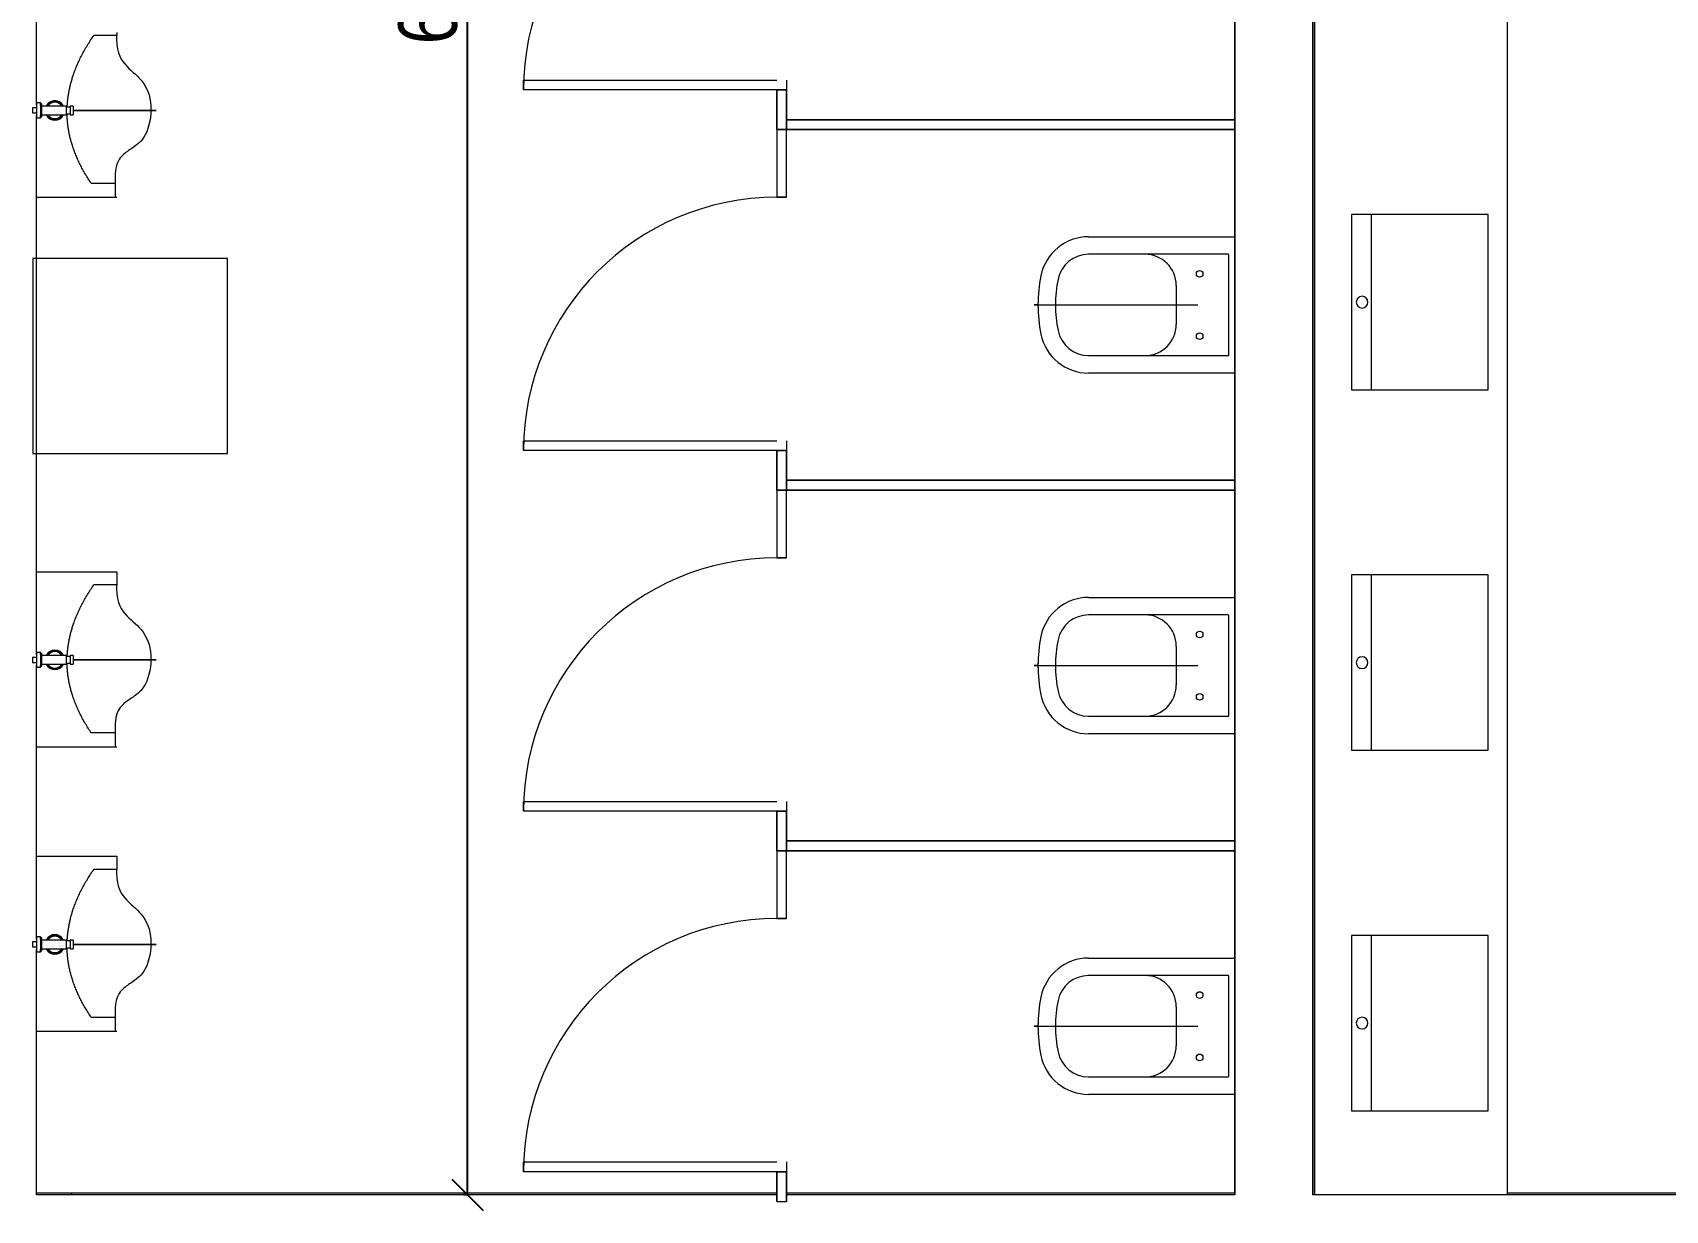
# Model space of a CAD drawing. Header units: millimetres. Extents: x 38 to 139, y 58 to 123.
# Drawn here: x 44.213 to 48.403, y 93.881 to 96.903 of the extents above; entities that cross this region are included whole.
import ezdxf

# ---------------------------------------------------------------- set-up
doc = ezdxf.new("R2010")
doc.units = ezdxf.units.MM
for name, color, linetype, lineweight in [('A-FLORCAM', 7, 'Continuous', 9), ('A-FLOROTM', 7, 'Continuous', 9), ('A-WALL', 7, 'Continuous', 9), ('DIMENSION', 1, 'Continuous', 25), ('P-SANRFIM', 7, 'Continuous', 9), ('S-COLSPRM', 7, 'Continuous', 9)]:
    doc.layers.add(name, color=color, linetype=linetype, lineweight=lineweight)
doc.layers.add('estructura', color=7, linetype='Continuous')
doc.styles.add('ARIALNARROW', font='ARIALN.TTF')
doc.dimstyles.new('C', dxfattribs={"dimscale": 1.5, "dimtxt": 0.15, "dimasz": 0.08, "dimexe": 0.01, "dimexo": 0, "dimgap": 0.025, "dimtad": 1, "dimzin": 0, "dimdsep": 46, "dimtxsty": 'ARIALNARROW', "dimblk": 'OBLIQUE', "dimcen": 0, "dimclrd": 256, "dimclre": 256, "dimclrt": 256, "dimadec": 0, "dimazin": 0, "dimtfac": 1.666667, "dimtofl": 0, "dimtmove": 0, "dimatfit": 0, "dimldrblk": 'OBLIQUE', "dimfxl": 0.1, "dimtolj": 1, "dimtzin": 0, "dimarcsym": 0})

# ---------------------------------------------------------------- blocks, each defined once
blk = doc.blocks.new('_Oblique')
at = {"layer": 'estructura', "color": 0, "lineweight": -2}
blk.add_line((-0.5, -0.5), (0.5, 0.5), dxfattribs=at)
blk = doc.blocks.new('*D20')
at = {"layer": 'Defpoints', "color": 0}
for p in [(45.329364, 100.159709), (45.329364, 100.159709), (45.329364, 93.921209)]:
    blk.add_point(p, dxfattribs=at)
at = {"layer": 'DIMENSION', "lineweight": -2}
for p, q in [((45.329364, 100.159709), (45.319364, 100.159709)), ((45.329364, 93.921209), (45.329364, 100.159709)), ((45.329364, 93.921209), (45.319364, 93.921209))]:
    blk.add_line(p, q, dxfattribs=at)
at = {"layer": 'DIMENSION', "lineweight": -2, "xscale": 0.08, "yscale": 0.08, "zscale": 0.08}
for p, rotation in [((45.329364, 100.159709), 90), ((45.329364, 93.921209), 270)]:
    blk.add_blockref('_Oblique', p, dxfattribs=dict(at, rotation=rotation))
at = {"layer": 'DIMENSION', "insert": (45.227788, 97.040459), "char_height": 0.15, "attachment_point": 5, "rotation": 90, "style": 'ARIALNARROW'}
blk.add_mtext('\\A1;6.24', dxfattribs=at)
blk = doc.blocks.new('*D21')
at = {"layer": 'Defpoints', "color": 0}
for p in [(48.023232, 98.650309), (48.629484, 93.926209), (48.929484, 93.926209)]:
    blk.add_point(p, dxfattribs=at)
at = {"layer": 'DIMENSION', "lineweight": -2}
for p, q in [((48.023232, 98.650309), (48.939484, 98.650309)), ((48.929484, 98.650309), (48.929484, 93.926209)), ((48.629484, 93.926209), (48.939484, 93.926209))]:
    blk.add_line(p, q, dxfattribs=at)
at = {"layer": 'DIMENSION', "lineweight": -2, "xscale": 0.08, "yscale": 0.08, "zscale": 0.08}
for p, rotation in [((48.929484, 98.650309), 90), ((48.929484, 93.926209), 270)]:
    blk.add_blockref('_Oblique', p, dxfattribs=dict(at, rotation=rotation))
at = {"layer": 'DIMENSION', "insert": (48.829184, 96.288259), "char_height": 0.15, "attachment_point": 5, "rotation": 90, "style": 'ARIALNARROW'}
blk.add_mtext('\\A1;4.72', dxfattribs=at)

msp = doc.modelspace()

# ---------------------------------------------------------------- linework, layer by layer
at = {"layer": 'A-FLORCAM', "color": 252}
for p, q in [((47.503232, 98.515309), (47.503232, 93.921209)), ((47.503232, 93.921209), (47.503232, 98.515309)), ((47.998232, 93.921209), (47.998232, 98.520309)), ((47.298232, 96.679909), (47.298232, 97.579909)), ((45.472832, 96.781509), (46.122832, 96.781509)), ((45.472832, 96.756109), (45.472832, 96.781509)), ((46.122832, 96.756109), (45.472832, 96.756109)), ((46.122832, 96.756109), (46.148232, 96.756109)), ((46.122832, 96.654509), (46.122832, 96.756109)), ((46.148232, 96.781509), (46.148232, 96.756109)), ((46.148232, 96.756109), (46.148232, 96.679909)), ((46.148232, 96.679909), (47.298232, 96.679909)), ((47.298232, 96.679909), (47.298232, 96.654509)), ((47.298232, 96.654509), (47.298232, 96.679909)), ((47.298232, 96.654509), (46.122832, 96.654509)), ((46.122832, 96.654509), (46.148232, 96.654509)), ((46.122832, 96.654509), (46.122832, 96.480709)), ((46.148232, 96.480709), (46.148232, 96.654509)), ((47.298232, 95.754509), (47.298232, 96.654509)), ((46.122832, 96.480709), (46.148232, 96.480709)), ((47.948232, 96.436609), (47.598232, 96.436609)), ((47.598232, 96.436609), (47.598232, 95.986609)), ((47.648232, 96.436609), (47.648232, 95.986609)), ((47.948232, 95.986609), (47.948232, 96.436609)), ((47.598232, 95.986609), (47.948232, 95.986609)), ((45.472832, 95.856109), (46.122832, 95.856109)), ((45.472832, 95.830709), (45.472832, 95.856109)), ((46.122832, 95.830709), (45.472832, 95.830709)), ((46.122832, 95.830709), (46.148232, 95.830709)), ((46.122832, 95.729109), (46.122832, 95.830709)), ((46.148232, 95.856109), (46.148232, 95.830709)), ((46.148232, 95.830709), (46.148232, 95.754509)), ((46.148232, 95.754509), (47.298232, 95.754509)), ((47.298232, 95.754509), (47.298232, 95.729109)), ((47.298232, 95.729109), (47.298232, 95.754509)), ((47.298232, 95.729109), (46.122832, 95.729109)), ((46.122832, 95.729109), (46.148232, 95.729109)), ((46.122832, 95.729109), (46.122832, 95.555309)), ((46.148232, 95.555309), (46.148232, 95.729109)), ((47.298232, 94.829109), (47.298232, 95.729109)), ((46.122832, 95.555309), (46.148232, 95.555309)), ((47.948232, 95.51169), (47.598232, 95.51169)), ((47.598232, 95.51169), (47.598232, 95.06169)), ((47.648232, 95.51169), (47.648232, 95.06169)), ((47.948232, 95.06169), (47.948232, 95.51169)), ((47.598232, 95.06169), (47.948232, 95.06169)), ((45.472832, 94.930709), (46.122832, 94.930709)), ((45.472832, 94.905309), (45.472832, 94.930709)), ((46.148232, 94.930709), (46.148232, 94.905309)), ((46.122832, 94.905309), (45.472832, 94.905309)), ((46.122832, 94.905309), (46.148232, 94.905309)), ((46.122832, 94.803709), (46.122832, 94.905309)), ((46.148232, 94.905309), (46.148232, 94.829109)), ((46.148232, 94.829109), (47.298232, 94.829109)), ((47.298232, 94.829109), (47.298232, 94.803709)), ((47.298232, 94.803709), (47.298232, 94.829109)), ((47.298232, 94.803709), (46.122832, 94.803709)), ((46.122832, 94.803709), (46.148232, 94.803709)), ((46.122832, 94.803709), (46.122832, 94.629909)), ((46.148232, 94.629909), (46.148232, 94.803709)), ((47.298232, 93.921209), (47.298232, 94.803709)), ((46.122832, 94.629909), (46.148232, 94.629909)), ((47.948232, 94.586771), (47.598232, 94.586771)), ((47.598232, 94.586771), (47.598232, 94.136771)), ((47.648232, 94.586771), (47.648232, 94.136771)), ((47.948232, 94.136771), (47.948232, 94.586771)), ((47.598232, 94.136771), (47.948232, 94.136771)), ((45.472832, 94.005309), (46.122832, 94.005309)), ((45.472832, 93.979909), (45.472832, 94.005309)), ((46.148232, 94.005309), (46.148232, 93.979909)), ((46.122832, 93.979909), (45.472832, 93.979909)), ((46.122832, 93.979909), (46.148232, 93.979909)), ((46.122832, 93.903709), (46.122832, 93.979909)), ((46.148232, 93.979909), (46.148232, 93.903709))]:
    msp.add_line(p, q, dxfattribs=at)
at = {"layer": 'A-FLORCAM', "color": 252, "lineweight": 18}
for p, q in [((46.122832, 96.756109), (46.148232, 96.756109)), ((46.122832, 96.756109), (46.122832, 96.654509)), ((46.148232, 96.756109), (46.122832, 96.756109)), ((46.148232, 96.654509), (46.148232, 96.756109)), ((46.148232, 96.679909), (46.148232, 96.654509)), ((47.298232, 96.679909), (46.148232, 96.679909)), ((47.298232, 96.654509), (47.298232, 96.679909)), ((46.122832, 96.654509), (46.148232, 96.654509)), ((46.122832, 96.654509), (46.122832, 96.480709)), ((46.148232, 96.654509), (46.122832, 96.654509)), ((46.148232, 96.654509), (47.298232, 96.654509)), ((46.148232, 96.480709), (46.148232, 96.654509)), ((46.148232, 96.480709), (46.122832, 96.480709)), ((46.122832, 96.480709), (46.148232, 96.480709)), ((46.122832, 95.830709), (46.148232, 95.830709)), ((46.122832, 95.830709), (46.122832, 95.729109)), ((46.148232, 95.830709), (46.122832, 95.830709)), ((46.148232, 95.729109), (46.148232, 95.830709)), ((46.148232, 95.754509), (46.148232, 95.729109)), ((47.298232, 95.754509), (46.148232, 95.754509)), ((47.298232, 95.729109), (47.298232, 95.754509)), ((46.122832, 95.729109), (46.148232, 95.729109)), ((46.122832, 95.729109), (46.122832, 95.555309)), ((46.148232, 95.729109), (46.122832, 95.729109)), ((46.148232, 95.729109), (47.298232, 95.729109)), ((46.148232, 95.555309), (46.148232, 95.729109)), ((46.148232, 95.555309), (46.122832, 95.555309)), ((46.122832, 95.555309), (46.148232, 95.555309)), ((46.122832, 94.905309), (46.148232, 94.905309)), ((46.122832, 94.905309), (46.122832, 94.803709)), ((46.148232, 94.905309), (46.122832, 94.905309)), ((46.148232, 94.803709), (46.148232, 94.905309)), ((46.148232, 94.829109), (46.148232, 94.803709)), ((47.298232, 94.829109), (46.148232, 94.829109)), ((47.298232, 94.803709), (47.298232, 94.829109)), ((46.122832, 94.803709), (46.148232, 94.803709)), ((46.122832, 94.803709), (46.122832, 94.629909)), ((46.148232, 94.803709), (46.122832, 94.803709)), ((46.148232, 94.803709), (47.298232, 94.803709)), ((46.148232, 94.629909), (46.148232, 94.803709)), ((46.148232, 94.629909), (46.122832, 94.629909)), ((46.122832, 94.629909), (46.148232, 94.629909)), ((46.122832, 93.979909), (46.148232, 93.979909)), ((46.122832, 93.979909), (46.122832, 93.903709)), ((46.148232, 93.979909), (46.122832, 93.979909)), ((46.148232, 93.903709), (46.148232, 93.979909)), ((46.122832, 93.903709), (46.148232, 93.903709))]:
    msp.add_line(p, q, dxfattribs=at)
at = {"layer": 'A-FLORCAM', "color": 252}
for centre, radius, start, end in [((46.122832, 96.756109), 0.65, 90, 180), ((46.122832, 95.830709), 0.65, 90, 180), ((47.625107, 96.211609), 0.015, 90, 270), ((47.625107, 96.211609), 0.015, 270, 90), ((46.122832, 94.905309), 0.65, 90, 180), ((47.625107, 95.28669), 0.015, 90, 270), ((47.625107, 95.28669), 0.015, 270, 90), ((46.122832, 93.979909), 0.65, 90, 180), ((47.625107, 94.361771), 0.015, 90, 270), ((47.625107, 94.361771), 0.015, 270, 90)]:
    msp.add_arc(centre, radius, start, end, dxfattribs=at)
at = {"layer": 'A-FLOROTM', "color": 252}
for p, q in [((44.223232, 93.926209), (46.122832, 93.926209)), ((44.313382, 93.921209), (44.313382, 93.926209)), ((46.148232, 93.926209), (47.298232, 93.926209)), ((47.998232, 93.926209), (49.260737, 93.926209))]:
    msp.add_line(p, q, dxfattribs=at)
at = {"layer": 'A-WALL', "color": 252, "lineweight": 18}
for p, q in [((47.498232, 93.921209), (47.498232, 98.520309)), ((47.298232, 97.579909), (47.298232, 96.679909)), ((44.223232, 96.71718), (44.223232, 97.284659)), ((44.223232, 96.687021), (44.223232, 96.690239)), ((44.223232, 95.30718), (44.223232, 96.684659)), ((47.298232, 96.654509), (47.298232, 95.754509)), ((47.298232, 95.729109), (47.298232, 94.829109)), ((44.223232, 95.277021), (44.223232, 95.280239)), ((44.223232, 94.579505), (44.223232, 95.274659)), ((47.298232, 94.803709), (47.298232, 93.921209)), ((44.223232, 94.547021), (44.223232, 94.550239)), ((44.223232, 93.921209), (44.223232, 94.544659)), ((46.122832, 93.921209), (44.223232, 93.921209)), ((47.298232, 93.921209), (46.148232, 93.921209)), ((49.260737, 93.921209), (47.498232, 93.921209))]:
    msp.add_line(p, q, dxfattribs=at)
at = {"layer": 'P-SANRFIM', "color": 252}
for p, q in [((44.370679, 96.896758), (44.429628, 96.896758)), ((44.223232, 96.710059), (44.213232, 96.710059)), ((44.213232, 96.710059), (44.213232, 96.706884)), ((44.233232, 96.722759), (44.223232, 96.722759)), ((44.223232, 96.722759), (44.223232, 96.684659)), ((44.223232, 96.71718), (44.223232, 96.722759)), ((44.235827, 96.720164), (44.233232, 96.722759)), ((44.233232, 96.722759), (44.233232, 96.684659)), ((44.233232, 96.71718), (44.233232, 96.722759)), ((44.235827, 96.720164), (44.235827, 96.687255)), ((44.235827, 96.715344), (44.235827, 96.720164)), ((44.299362, 96.714881), (44.235827, 96.714881)), ((44.235827, 96.714881), (44.235827, 96.692538)), ((44.299362, 96.714881), (44.299362, 96.692538)), ((44.309362, 96.712368), (44.299362, 96.712368)), ((44.317232, 96.714881), (44.309362, 96.714881)), ((44.309362, 96.714881), (44.309362, 96.692538)), ((44.317232, 96.714881), (44.317232, 96.692538)), ((44.213232, 96.706884), (44.213232, 96.700534)), ((44.213232, 96.700534), (44.213232, 96.697359)), ((44.213232, 96.697359), (44.223232, 96.697359)), ((44.223232, 96.685703), (44.223232, 96.690239)), ((44.223232, 96.684659), (44.233232, 96.684659)), ((44.233232, 96.703709), (44.235827, 96.703709)), ((44.233232, 96.684659), (44.233232, 96.690239)), ((44.233232, 96.684659), (44.235827, 96.687255)), ((44.235827, 96.692538), (44.299362, 96.692538)), ((44.235827, 96.687255), (44.235827, 96.692074)), ((44.270073, 96.700534), (44.270083, 96.700534)), ((44.2701, 96.706884), (44.270077, 96.706884)), ((44.270083, 96.700534), (44.270114, 96.700534)), ((44.270144, 96.706884), (44.2701, 96.706884)), ((44.283032, 96.700534), (44.282982, 96.700534)), ((44.283003, 96.706884), (44.283046, 96.706884)), ((44.283063, 96.700534), (44.283032, 96.700534)), ((44.283046, 96.706884), (44.283069, 96.706884)), ((44.283073, 96.700534), (44.283063, 96.700534)), ((44.283268, 96.70054), (44.283142, 96.700535)), ((44.2832, 96.706882), (44.283327, 96.706874)), ((44.299362, 96.695051), (44.309362, 96.695051)), ((44.309362, 96.692538), (44.317232, 96.692538)), ((44.317232, 96.703709), (44.327685, 96.703709)), ((44.317232, 96.703709), (44.365287, 96.703709)), ((44.365287, 96.703709), (44.425914, 96.703709)), ((44.425914, 96.703709), (44.520914, 96.703709)), ((44.520914, 96.703709), (44.530604, 96.703709)), ((44.423708, 96.516409), (44.363708, 96.516409)), ((46.923242, 96.379509), (47.113232, 96.379509)), ((47.113232, 96.379509), (47.295232, 96.379509)), ((47.281232, 96.334509), (46.923242, 96.334509)), ((47.283232, 96.076509), (47.283232, 96.332509)), ((47.148232, 96.254509), (47.148232, 96.154509)), ((46.783892, 96.204509), (46.784726, 96.204509)), ((46.783892, 96.204509), (46.784726, 96.204509)), ((46.784727, 96.204509), (46.783893, 96.204509)), ((46.783893, 96.204509), (46.784727, 96.204509)), ((46.784726, 96.204509), (46.785745, 96.204509)), ((46.784726, 96.204509), (46.785745, 96.204509)), ((46.785745, 96.204509), (46.784727, 96.204509)), ((46.784727, 96.204509), (46.785745, 96.204509)), ((46.785745, 96.204509), (46.786947, 96.204509)), ((46.785745, 96.204509), (46.786947, 96.204509)), ((46.786948, 96.204509), (46.785745, 96.204509)), ((46.785745, 96.204509), (46.786948, 96.204509)), ((46.786361, 96.204509), (46.787444, 96.204509)), ((46.786983, 96.204509), (46.786361, 96.204509)), ((46.786947, 96.204509), (46.788333, 96.204509)), ((46.786947, 96.204509), (46.788333, 96.204509)), ((46.788334, 96.204509), (46.786948, 96.204509)), ((46.786948, 96.204509), (46.788334, 96.204509)), ((46.787996, 96.204509), (46.786983, 96.204509)), ((46.787444, 96.204509), (46.788237, 96.204509)), ((46.789606, 96.204509), (46.787996, 96.204509)), ((46.788237, 96.204509), (46.790627, 96.204509)), ((46.788333, 96.204509), (46.789903, 96.204509)), ((46.788333, 96.204509), (46.789903, 96.204509)), ((46.789903, 96.204509), (46.788334, 96.204509)), ((46.788334, 96.204509), (46.789903, 96.204509)), ((46.789903, 96.204509), (46.792151, 96.204509)), ((46.789903, 96.204509), (46.792151, 96.204509)), ((46.792152, 96.204509), (46.789903, 96.204509)), ((46.789903, 96.204509), (46.792152, 96.204509)), ((46.790627, 96.204509), (46.793576, 96.204509)), ((46.791937, 96.204509), (46.791098, 96.204509)), ((46.79296, 96.204509), (46.791937, 96.204509)), ((46.792151, 96.204509), (46.795091, 96.204509)), ((46.794169, 96.204509), (46.79296, 96.204509)), ((46.795091, 96.204509), (46.798705, 96.204509)), ((46.798705, 96.204509), (46.802976, 96.204509)), ((46.802976, 96.204509), (46.807887, 96.204509)), ((46.807887, 96.204509), (46.81342, 96.204509)), ((46.81342, 96.204509), (46.81953, 96.204509)), ((46.81953, 96.204509), (46.826161, 96.204509)), ((46.826161, 96.204509), (46.833282, 96.204509)), ((46.833282, 96.204509), (46.84086, 96.204509)), ((46.84086, 96.204509), (46.848863, 96.204509)), ((46.848863, 96.204509), (46.857258, 96.204509)), ((46.857258, 96.204509), (46.865975, 96.204509)), ((46.865975, 96.204509), (46.874937, 96.204509)), ((46.874937, 96.204509), (46.884102, 96.204509)), ((46.874937, 96.204509), (46.884102, 96.204509)), ((46.884102, 96.204509), (46.893431, 96.204509)), ((46.893431, 96.204509), (46.902883, 96.204509)), ((46.902883, 96.204509), (46.912418, 96.204509)), ((46.912418, 96.204509), (47.102408, 96.204509)), ((47.102408, 96.204509), (47.172407, 96.204509)), ((47.172407, 96.204509), (47.175205, 96.204509)), ((47.175205, 96.204509), (47.177971, 96.204509)), ((47.177971, 96.204509), (47.18069, 96.204509)), ((47.18069, 96.204509), (47.183346, 96.204509)), ((47.183346, 96.204509), (47.185924, 96.204509)), ((47.185924, 96.204509), (47.188408, 96.204509)), ((47.188408, 96.204509), (47.190769, 96.204509)), ((47.190769, 96.204509), (47.192982, 96.204509)), ((47.192982, 96.204509), (47.195035, 96.204509)), ((47.195035, 96.204509), (47.196916, 96.204509)), ((47.196916, 96.204509), (47.198615, 96.204509)), ((47.198615, 96.204509), (47.20012, 96.204509)), ((47.20012, 96.204509), (47.201406, 96.204509)), ((47.201406, 96.204509), (47.202469, 96.204509)), ((47.202469, 96.204509), (47.203305, 96.204509)), ((46.923242, 96.074509), (47.281232, 96.074509)), ((47.113232, 96.029509), (46.923242, 96.029509)), ((47.295232, 96.029509), (47.113232, 96.029509)), ((44.223232, 95.51996), (44.429628, 95.51996)), ((44.429628, 95.51996), (44.429628, 95.493209)), ((44.370679, 95.486758), (44.429628, 95.486758)), ((46.923242, 95.454109), (47.113232, 95.454109)), ((47.113232, 95.454109), (47.295232, 95.454109)), ((47.281232, 95.409109), (46.923242, 95.409109)), ((47.283232, 95.151109), (47.283232, 95.407109)), ((47.148232, 95.329109), (47.148232, 95.229109)), ((44.223232, 95.300059), (44.213232, 95.300059)), ((44.213232, 95.300059), (44.213232, 95.296884)), ((44.213232, 95.296884), (44.213232, 95.290534)), ((44.213232, 95.290534), (44.213232, 95.287359)), ((44.213232, 95.287359), (44.223232, 95.287359)), ((44.233232, 95.312759), (44.223232, 95.312759)), ((44.223232, 95.312759), (44.223232, 95.274659)), ((44.223232, 95.30718), (44.223232, 95.312759)), ((44.235827, 95.310164), (44.233232, 95.312759)), ((44.233232, 95.312759), (44.233232, 95.274659)), ((44.233232, 95.30718), (44.233232, 95.312759)), ((44.233232, 95.293709), (44.235827, 95.293709)), ((44.235827, 95.310164), (44.235827, 95.277255)), ((44.235827, 95.305344), (44.235827, 95.310164)), ((44.299362, 95.304881), (44.235827, 95.304881)), ((44.235827, 95.304881), (44.235827, 95.282538)), ((44.270073, 95.290534), (44.270083, 95.290534)), ((44.2701, 95.296884), (44.270077, 95.296884)), ((44.270083, 95.290534), (44.270114, 95.290534)), ((44.270144, 95.296884), (44.2701, 95.296884)), ((44.283032, 95.290534), (44.282982, 95.290534)), ((44.283003, 95.296884), (44.283046, 95.296884)), ((44.283063, 95.290534), (44.283032, 95.290534)), ((44.283046, 95.296884), (44.283069, 95.296884)), ((44.283073, 95.290534), (44.283063, 95.290534)), ((44.283268, 95.29054), (44.283142, 95.290535)), ((44.2832, 95.296882), (44.283327, 95.296874)), ((44.299362, 95.304881), (44.299362, 95.282538)), ((44.309362, 95.302368), (44.299362, 95.302368)), ((44.299362, 95.285051), (44.309362, 95.285051)), ((44.317232, 95.304881), (44.309362, 95.304881)), ((44.309362, 95.304881), (44.309362, 95.282538)), ((44.317232, 95.304881), (44.317232, 95.282538)), ((44.317232, 95.293709), (44.327685, 95.293709)), ((44.317232, 95.293709), (44.365287, 95.293709)), ((44.365287, 95.293709), (44.425914, 95.293709)), ((44.425914, 95.293709), (44.520914, 95.293709)), ((44.520914, 95.293709), (44.530604, 95.293709)), ((44.223232, 95.275703), (44.223232, 95.280239)), ((44.223232, 95.274659), (44.233232, 95.274659)), ((44.233232, 95.274659), (44.233232, 95.280239)), ((44.233232, 95.274659), (44.235827, 95.277255)), ((44.235827, 95.282538), (44.299362, 95.282538)), ((44.235827, 95.277255), (44.235827, 95.282074)), ((44.309362, 95.282538), (44.317232, 95.282538)), ((46.783892, 95.279109), (46.784726, 95.279109)), ((46.783892, 95.279109), (46.784726, 95.279109)), ((46.784727, 95.279109), (46.783893, 95.279109)), ((46.783893, 95.279109), (46.784727, 95.279109)), ((46.784726, 95.279109), (46.785745, 95.279109)), ((46.784726, 95.279109), (46.785745, 95.279109)), ((46.785745, 95.279109), (46.784727, 95.279109)), ((46.784727, 95.279109), (46.785745, 95.279109)), ((46.785745, 95.279109), (46.786947, 95.279109)), ((46.785745, 95.279109), (46.786947, 95.279109)), ((46.786948, 95.279109), (46.785745, 95.279109)), ((46.785745, 95.279109), (46.786948, 95.279109)), ((46.786361, 95.279109), (46.787444, 95.279109)), ((46.786983, 95.279109), (46.786361, 95.279109)), ((46.786947, 95.279109), (46.788333, 95.279109)), ((46.786947, 95.279109), (46.788333, 95.279109)), ((46.788334, 95.279109), (46.786948, 95.279109)), ((46.786948, 95.279109), (46.788334, 95.279109)), ((46.787996, 95.279109), (46.786983, 95.279109)), ((46.787444, 95.279109), (46.788237, 95.279109)), ((46.789606, 95.279109), (46.787996, 95.279109)), ((46.788237, 95.279109), (46.790627, 95.279109)), ((46.788333, 95.279109), (46.789903, 95.279109)), ((46.788333, 95.279109), (46.789903, 95.279109)), ((46.789903, 95.279109), (46.788334, 95.279109)), ((46.788334, 95.279109), (46.789903, 95.279109)), ((46.789903, 95.279109), (46.792151, 95.279109)), ((46.789903, 95.279109), (46.792151, 95.279109)), ((46.792152, 95.279109), (46.789903, 95.279109)), ((46.789903, 95.279109), (46.792152, 95.279109)), ((46.790627, 95.279109), (46.793576, 95.279109)), ((46.791937, 95.279109), (46.791098, 95.279109)), ((46.79296, 95.279109), (46.791937, 95.279109)), ((46.792151, 95.279109), (46.795091, 95.279109)), ((46.794169, 95.279109), (46.79296, 95.279109)), ((46.795091, 95.279109), (46.798705, 95.279109)), ((46.798705, 95.279109), (46.802976, 95.279109)), ((46.802976, 95.279109), (46.807887, 95.279109)), ((46.807887, 95.279109), (46.81342, 95.279109)), ((46.81342, 95.279109), (46.81953, 95.279109)), ((46.81953, 95.279109), (46.826161, 95.279109)), ((46.826161, 95.279109), (46.833282, 95.279109)), ((46.833282, 95.279109), (46.84086, 95.279109)), ((46.84086, 95.279109), (46.848863, 95.279109)), ((46.848863, 95.279109), (46.857258, 95.279109)), ((46.857258, 95.279109), (46.865975, 95.279109)), ((46.865975, 95.279109), (46.874937, 95.279109)), ((46.874937, 95.279109), (46.884102, 95.279109)), ((46.874937, 95.279109), (46.884102, 95.279109)), ((46.884102, 95.279109), (46.893431, 95.279109)), ((46.893431, 95.279109), (46.902883, 95.279109)), ((46.902883, 95.279109), (46.912418, 95.279109)), ((46.912418, 95.279109), (47.102408, 95.279109)), ((47.102408, 95.279109), (47.172407, 95.279109)), ((47.172407, 95.279109), (47.175205, 95.279109)), ((47.175205, 95.279109), (47.177971, 95.279109)), ((47.177971, 95.279109), (47.18069, 95.279109)), ((47.18069, 95.279109), (47.183346, 95.279109)), ((47.183346, 95.279109), (47.185924, 95.279109)), ((47.185924, 95.279109), (47.188408, 95.279109)), ((47.188408, 95.279109), (47.190769, 95.279109)), ((47.190769, 95.279109), (47.192982, 95.279109)), ((47.192982, 95.279109), (47.195035, 95.279109)), ((47.195035, 95.279109), (47.196916, 95.279109)), ((47.196916, 95.279109), (47.198615, 95.279109)), ((47.198615, 95.279109), (47.20012, 95.279109)), ((47.20012, 95.279109), (47.201406, 95.279109)), ((47.201406, 95.279109), (47.202469, 95.279109)), ((47.202469, 95.279109), (47.203305, 95.279109)), ((46.923242, 95.149109), (47.281232, 95.149109)), ((44.423708, 95.106409), (44.363708, 95.106409)), ((47.113232, 95.104109), (46.923242, 95.104109)), ((47.295232, 95.104109), (47.113232, 95.104109)), ((44.223232, 94.78996), (44.429628, 94.78996)), ((44.429628, 94.78996), (44.429628, 94.763209)), ((44.370679, 94.756758), (44.429628, 94.756758)), ((44.233232, 94.582759), (44.223232, 94.582759)), ((44.223232, 94.582759), (44.223232, 94.544659)), ((44.223232, 94.57718), (44.223232, 94.582759)), ((44.235827, 94.580164), (44.233232, 94.582759)), ((44.233232, 94.582759), (44.233232, 94.544659)), ((44.233232, 94.57718), (44.233232, 94.582759)), ((44.235827, 94.580164), (44.235827, 94.547255)), ((44.235827, 94.575344), (44.235827, 94.580164)), ((44.299362, 94.574881), (44.235827, 94.574881)), ((44.235827, 94.574881), (44.235827, 94.552538)), ((44.299362, 94.574881), (44.299362, 94.552538)), ((44.309362, 94.572368), (44.299362, 94.572368)), ((44.317232, 94.574881), (44.309362, 94.574881)), ((44.309362, 94.574881), (44.309362, 94.552538)), ((44.317232, 94.574881), (44.317232, 94.552538)), ((44.223232, 94.570059), (44.213232, 94.570059)), ((44.213232, 94.570059), (44.213232, 94.566884)), ((44.213232, 94.566884), (44.213232, 94.560534)), ((44.213232, 94.560534), (44.213232, 94.557359)), ((44.213232, 94.557359), (44.223232, 94.557359)), ((44.223232, 94.545703), (44.223232, 94.550239)), ((44.223232, 94.544659), (44.233232, 94.544659)), ((44.233232, 94.563709), (44.235827, 94.563709)), ((44.233232, 94.544659), (44.233232, 94.550239)), ((44.233232, 94.544659), (44.235827, 94.547255)), ((44.235827, 94.552538), (44.299362, 94.552538)), ((44.235827, 94.547255), (44.235827, 94.552074)), ((44.270073, 94.560534), (44.270083, 94.560534)), ((44.2701, 94.566884), (44.270077, 94.566884)), ((44.270083, 94.560534), (44.270114, 94.560534)), ((44.270144, 94.566884), (44.2701, 94.566884)), ((44.283032, 94.560534), (44.282982, 94.560534)), ((44.283003, 94.566884), (44.283046, 94.566884)), ((44.283063, 94.560534), (44.283032, 94.560534)), ((44.283046, 94.566884), (44.283069, 94.566884)), ((44.283073, 94.560534), (44.283063, 94.560534)), ((44.283268, 94.56054), (44.283142, 94.560535)), ((44.2832, 94.566882), (44.283327, 94.566874)), ((44.299362, 94.555051), (44.309362, 94.555051)), ((44.309362, 94.552538), (44.317232, 94.552538)), ((44.317232, 94.563709), (44.327685, 94.563709)), ((44.317232, 94.563709), (44.365287, 94.563709)), ((44.365287, 94.563709), (44.425914, 94.563709)), ((44.425914, 94.563709), (44.520914, 94.563709)), ((44.520914, 94.563709), (44.530604, 94.563709)), ((46.923242, 94.528709), (47.113232, 94.528709)), ((47.113232, 94.528709), (47.295232, 94.528709)), ((47.281232, 94.483709), (46.923242, 94.483709)), ((47.283232, 94.225709), (47.283232, 94.481709)), ((47.148232, 94.403709), (47.148232, 94.303709)), ((44.423708, 94.376409), (44.363708, 94.376409)), ((46.783892, 94.353709), (46.784726, 94.353709)), ((46.783892, 94.353709), (46.784726, 94.353709)), ((46.784727, 94.353709), (46.783893, 94.353709)), ((46.783893, 94.353709), (46.784727, 94.353709)), ((46.784726, 94.353709), (46.785745, 94.353709)), ((46.784726, 94.353709), (46.785745, 94.353709)), ((46.785745, 94.353709), (46.784727, 94.353709)), ((46.784727, 94.353709), (46.785745, 94.353709)), ((46.785745, 94.353709), (46.786947, 94.353709)), ((46.785745, 94.353709), (46.786947, 94.353709)), ((46.786948, 94.353709), (46.785745, 94.353709)), ((46.785745, 94.353709), (46.786948, 94.353709)), ((46.786361, 94.353709), (46.787444, 94.353709)), ((46.786983, 94.353709), (46.786361, 94.353709)), ((46.786947, 94.353709), (46.788333, 94.353709)), ((46.786947, 94.353709), (46.788333, 94.353709)), ((46.788334, 94.353709), (46.786948, 94.353709)), ((46.786948, 94.353709), (46.788334, 94.353709)), ((46.787996, 94.353709), (46.786983, 94.353709)), ((46.787444, 94.353709), (46.788237, 94.353709)), ((46.789606, 94.353709), (46.787996, 94.353709)), ((46.788237, 94.353709), (46.790627, 94.353709)), ((46.788333, 94.353709), (46.789903, 94.353709)), ((46.788333, 94.353709), (46.789903, 94.353709)), ((46.789903, 94.353709), (46.788334, 94.353709)), ((46.788334, 94.353709), (46.789903, 94.353709)), ((46.789903, 94.353709), (46.792151, 94.353709)), ((46.789903, 94.353709), (46.792151, 94.353709)), ((46.792152, 94.353709), (46.789903, 94.353709)), ((46.789903, 94.353709), (46.792152, 94.353709)), ((46.790627, 94.353709), (46.793576, 94.353709)), ((46.791937, 94.353709), (46.791098, 94.353709)), ((46.79296, 94.353709), (46.791937, 94.353709)), ((46.792151, 94.353709), (46.795091, 94.353709)), ((46.794169, 94.353709), (46.79296, 94.353709)), ((46.795091, 94.353709), (46.798705, 94.353709)), ((46.798705, 94.353709), (46.802976, 94.353709)), ((46.802976, 94.353709), (46.807887, 94.353709)), ((46.807887, 94.353709), (46.81342, 94.353709)), ((46.81342, 94.353709), (46.81953, 94.353709)), ((46.81953, 94.353709), (46.826161, 94.353709)), ((46.826161, 94.353709), (46.833282, 94.353709)), ((46.833282, 94.353709), (46.84086, 94.353709)), ((46.84086, 94.353709), (46.848863, 94.353709)), ((46.848863, 94.353709), (46.857258, 94.353709)), ((46.857258, 94.353709), (46.865975, 94.353709)), ((46.865975, 94.353709), (46.874937, 94.353709)), ((46.874937, 94.353709), (46.884102, 94.353709)), ((46.874937, 94.353709), (46.884102, 94.353709)), ((46.884102, 94.353709), (46.893431, 94.353709)), ((46.893431, 94.353709), (46.902883, 94.353709)), ((46.902883, 94.353709), (46.912418, 94.353709)), ((46.912418, 94.353709), (47.102408, 94.353709)), ((47.102408, 94.353709), (47.172407, 94.353709)), ((47.172407, 94.353709), (47.175205, 94.353709)), ((47.175205, 94.353709), (47.177971, 94.353709)), ((47.177971, 94.353709), (47.18069, 94.353709)), ((47.18069, 94.353709), (47.183346, 94.353709)), ((47.183346, 94.353709), (47.185924, 94.353709)), ((47.185924, 94.353709), (47.188408, 94.353709)), ((47.188408, 94.353709), (47.190769, 94.353709)), ((47.190769, 94.353709), (47.192982, 94.353709)), ((47.192982, 94.353709), (47.195035, 94.353709)), ((47.195035, 94.353709), (47.196916, 94.353709)), ((47.196916, 94.353709), (47.198615, 94.353709)), ((47.198615, 94.353709), (47.20012, 94.353709)), ((47.20012, 94.353709), (47.201406, 94.353709)), ((47.201406, 94.353709), (47.202469, 94.353709)), ((47.202469, 94.353709), (47.203305, 94.353709)), ((46.923242, 94.223709), (47.281232, 94.223709)), ((47.113232, 94.178709), (46.923242, 94.178709)), ((47.295232, 94.178709), (47.113232, 94.178709))]:
    msp.add_line(p, q, dxfattribs=at)
for centre in [(47.208232, 96.284509), (47.208232, 96.124509), (47.208232, 95.359109), (47.208232, 95.199109), (47.208232, 94.433709), (47.208232, 94.273709)]:
    msp.add_circle(centre, 0.0085, dxfattribs=at)
for centre, radius, start, end in [((44.270232, 96.703709), 0.025, 27.368884, 152.631116), ((44.270232, 96.703709), 0.022489, 36, 144), ((44.270232, 96.703709), 0.021191, 36, 144), ((44.270232, 96.703709), 0.025, 207.368884, 332.631116), ((44.270232, 96.703709), 0.022489, 216, 324), ((44.270232, 96.703709), 0.021191, 216, 324), ((46.923242, 96.254509), 0.125, 90, 168.555847), ((47.295232, 96.376509), 0.003, 0, 90), ((46.923242, 96.254509), 0.08, 90, 168.555847), ((47.068232, 96.254509), 0.08, 0, 90), ((47.281232, 96.332509), 0.002, 0, 90), ((47.170232, 96.204509), 0.377, 168.555847, 191.444153), ((47.170232, 96.204509), 0.332, 168.555847, 191.444153), ((47.170232, 96.204509), 0.377, 178.724663, 181.275337), ((46.923242, 96.154509), 0.125, 191.444153, 270), ((46.923242, 96.154509), 0.08, 191.444153, 270), ((47.068232, 96.154509), 0.08, 270, 0), ((47.281232, 96.076509), 0.002, 270, 0), ((47.295232, 96.032509), 0.003, 270, 0), ((46.923242, 95.329109), 0.125, 90, 168.555847), ((47.295232, 95.451109), 0.003, 0, 90), ((46.923242, 95.329109), 0.08, 90, 168.555847), ((47.068232, 95.329109), 0.08, 0, 90), ((47.281232, 95.407109), 0.002, 0, 90), ((47.170232, 95.279109), 0.377, 168.555847, 191.444153), ((47.170232, 95.279109), 0.332, 168.555847, 191.444153), ((44.270232, 95.293709), 0.025, 27.368884, 152.631116), ((44.270232, 95.293709), 0.022489, 36, 144), ((44.270232, 95.293709), 0.021191, 36, 144), ((47.170232, 95.279109), 0.377, 178.724663, 181.275337), ((44.270232, 95.293709), 0.025, 207.368884, 332.631116), ((44.270232, 95.293709), 0.022489, 216, 324), ((44.270232, 95.293709), 0.021191, 216, 324), ((46.923242, 95.229109), 0.125, 191.444153, 270), ((46.923242, 95.229109), 0.08, 191.444153, 270), ((47.068232, 95.229109), 0.08, 270, 0), ((47.281232, 95.151109), 0.002, 270, 0), ((47.295232, 95.107109), 0.003, 270, 0), ((44.270232, 94.563709), 0.025, 27.368884, 152.631116), ((44.270232, 94.563709), 0.022489, 36, 144), ((44.270232, 94.563709), 0.021191, 36, 144), ((44.270232, 94.563709), 0.025, 207.368884, 332.631116), ((44.270232, 94.563709), 0.022489, 216, 324), ((44.270232, 94.563709), 0.021191, 216, 324), ((46.923242, 94.403709), 0.125, 90, 168.555847), ((47.295232, 94.525709), 0.003, 0, 90), ((46.923242, 94.403709), 0.08, 90, 168.555847), ((47.068232, 94.403709), 0.08, 0, 90), ((47.281232, 94.481709), 0.002, 0, 90), ((47.170232, 94.353709), 0.377, 168.555847, 191.444153), ((47.170232, 94.353709), 0.332, 168.555847, 191.444153), ((47.170232, 94.353709), 0.377, 178.724663, 181.275337), ((46.923242, 94.303709), 0.125, 191.444153, 270), ((46.923242, 94.303709), 0.08, 191.444153, 270), ((47.068232, 94.303709), 0.08, 270, 0), ((47.281232, 94.225709), 0.002, 270, 0), ((47.295232, 94.181709), 0.003, 270, 0)]:
    msp.add_arc(centre, radius, start, end, dxfattribs=at)
for points, degree in [([(44.301828, 96.712343), (44.305892, 96.803885), (44.370679, 96.896758)], 2), ([(44.237311, 96.703709), (44.236373, 96.703709), (44.235429, 96.703709), (44.234479, 96.703709)], 3), ([(44.363708, 96.516409), (44.303262, 96.605069), (44.301603, 96.695016)], 2), ([(44.369001, 96.703709), (44.317232, 96.703709)], 1), ([(44.327685, 96.703709), (44.37235, 96.703709), (44.472033, 96.703709), (44.530397, 96.703709)], 3), ([(44.223232, 96.480756), (44.429628, 96.480756)], 1), ([(44.301828, 95.302343), (44.305892, 95.393885), (44.370679, 95.486758)], 2), ([(44.237311, 95.293709), (44.236373, 95.293709), (44.235429, 95.293709), (44.234479, 95.293709)], 3), ([(44.363708, 95.106409), (44.303262, 95.195069), (44.301603, 95.285016)], 2), ([(44.369001, 95.293709), (44.317232, 95.293709)], 1), ([(44.327685, 95.293709), (44.37235, 95.293709), (44.472033, 95.293709), (44.530397, 95.293709)], 3), ([(44.223232, 95.070756), (44.429628, 95.070756)], 1), ([(44.301828, 94.572343), (44.305892, 94.663885), (44.370679, 94.756758)], 2), ([(44.237311, 94.563709), (44.236373, 94.563709), (44.235429, 94.563709), (44.234479, 94.563709)], 3), ([(44.363708, 94.376409), (44.303262, 94.465069), (44.301603, 94.555016)], 2), ([(44.369001, 94.563709), (44.317232, 94.563709)], 1), ([(44.327685, 94.563709), (44.37235, 94.563709), (44.472033, 94.563709), (44.530397, 94.563709)], 3), ([(44.223232, 94.340756), (44.429628, 94.340756)], 1)]:
    msp.add_open_spline(points, degree=degree, dxfattribs=at)
for points, knots in [([(44.429628, 96.903209), (44.42557, 96.856834), (44.449692, 96.816458), (44.499012, 96.781924), (44.523377, 96.721619), (44.508342, 96.636351), (44.473358, 96.608917), (44.447469, 96.593971), (44.42143, 96.562938), (44.425095, 96.511888), (44.425095, 96.480756)], [0, 0, 0, 0, 0.16819066, 0.3566005, 0.58826302, 0.80270008, 0.97870069, 1.10431495, 1.23728214, 1.37160423, 1.37160423, 1.37160423, 1.37160423]), ([(44.530604, 96.703709), (44.459747, 96.703709), (44.403817, 96.703709), (44.34371, 96.703709), (44.318401, 96.703709)], [0, 0, 0, 0, 0.275710696, 0.411840033, 0.411840033, 0.411840033, 0.411840033]), ([(44.429628, 95.493209), (44.42557, 95.446834), (44.449692, 95.406458), (44.499012, 95.371924), (44.523377, 95.311619), (44.508342, 95.226351), (44.473358, 95.198917), (44.447469, 95.183971), (44.42143, 95.152938), (44.425095, 95.101888), (44.425095, 95.070756)], [0, 0, 0, 0, 0.16819066, 0.3566005, 0.58826302, 0.80270008, 0.97870069, 1.10431495, 1.23728214, 1.37160423, 1.37160423, 1.37160423, 1.37160423]), ([(44.530604, 95.293709), (44.459747, 95.293709), (44.403817, 95.293709), (44.34371, 95.293709), (44.318401, 95.293709)], [0, 0, 0, 0, 0.275710696, 0.411840033, 0.411840033, 0.411840033, 0.411840033]), ([(44.429628, 94.763209), (44.42557, 94.716834), (44.449692, 94.676458), (44.499012, 94.641924), (44.523377, 94.581619), (44.508342, 94.496351), (44.473358, 94.468917), (44.447469, 94.453971), (44.42143, 94.422938), (44.425095, 94.371888), (44.425095, 94.340756)], [0, 0, 0, 0, 0.16819066, 0.3566005, 0.58826302, 0.80270008, 0.97870069, 1.10431495, 1.23728214, 1.37160423, 1.37160423, 1.37160423, 1.37160423]), ([(44.530604, 94.563709), (44.459747, 94.563709), (44.403817, 94.563709), (44.34371, 94.563709), (44.318401, 94.563709)], [0, 0, 0, 0, 0.275710696, 0.411840033, 0.411840033, 0.411840033, 0.411840033])]:
    msp.add_open_spline(points, degree=3, knots=knots, dxfattribs=at)
at = {"layer": 'S-COLSPRM', "color": 252}
for p, q in [((44.713382, 96.323709), (44.213382, 96.323709)), ((44.213382, 96.323709), (44.213382, 95.823709)), ((44.713382, 95.823709), (44.713382, 96.323709)), ((44.213382, 95.823709), (44.713382, 95.823709))]:
    msp.add_line(p, q, dxfattribs=at)

# ---------------------------------------------------------------- dimensions: what is measured, and where the dimension line sits
at = {"layer": 'DIMENSION'}
for base, p1, p2, picture, middle in [((45.329364, 100.159709), (45.329364, 93.921209), (45.329364, 100.159709), '*D20', (45.227788, 97.040459)), ((48.929484, 93.926209), (48.023232, 98.650309), (48.629484, 93.926209), '*D21', (48.829184, 96.288259))]:
    dim = msp.add_linear_dim(base=base, p1=p1, p2=p2, angle=90, dimstyle='C', override={"dimscale": 1, "dimlfac": 1, "dimtxsty": 'ARIALNARROW', "dimtolj": 1}, dxfattribs=at)
    dim.commit()
    dim.dimension.update_dxf_attribs({"geometry": picture, "text_midpoint": middle})

doc.saveas('drawing.dxf')
